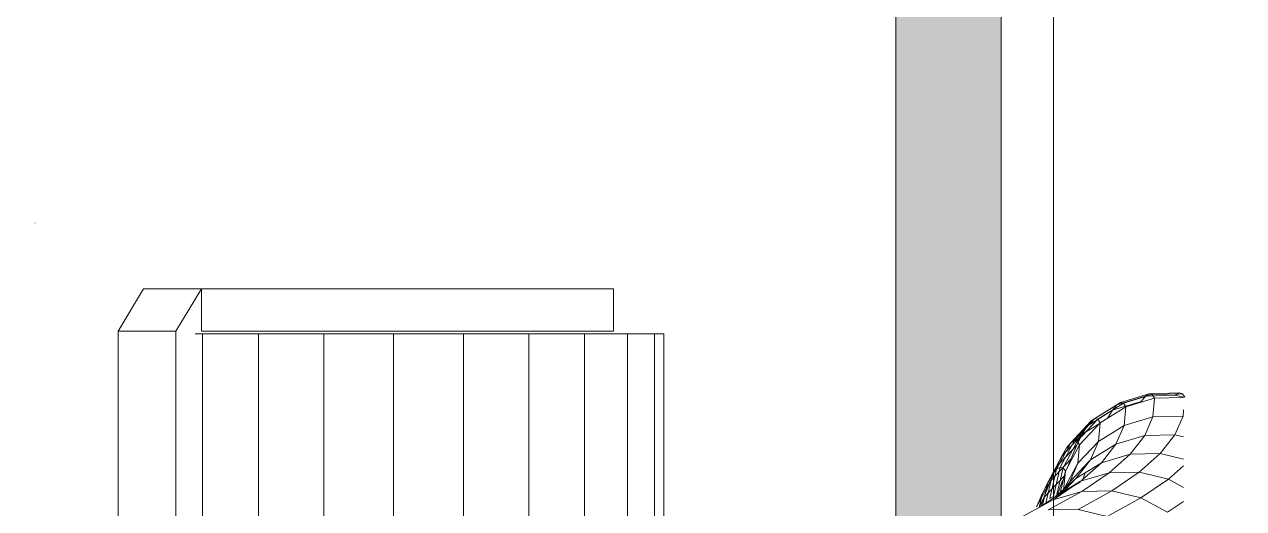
# Model space of a CAD drawing. Header units: millimetres. Extents: x -18512 to 101824, y -95768 to 52898.
# Drawn here: x 61783 to 61899, y -77010.1 to -76964.1 of the extents above; entities that cross this region are included whole.
import ezdxf

# ---------------------------------------------------------------- set-up
doc = ezdxf.new("R2010")
doc.units = ezdxf.units.MM
doc.header["$LTSCALE"] = 25
doc.layers.get('0').update_dxf_attribs({"color": 254, "lineweight": 0})
doc.layers.add('HAT', color=8, linetype='Continuous')
doc.layers.add('I-FLR-TILE', color=253, linetype='Continuous', lineweight=9)
doc.layers.add('xref-first floor frm cunsult$0$G-IMPT', color=8, linetype='Continuous', lineweight=9)

# ---------------------------------------------------------------- blocks, each defined once
blk = doc.blocks.new('xref-first floor frm cunsult$0$rainshower - rain shower_dwg_Group_7-6994170-FIRST FLOOR PLAN')
at = {"layer": 'xref-first floor frm cunsult$0$G-IMPT'}
for p, q in [((0.01, 114.14), (0, 114.14)), ((0.04, 113.13), (0, 113.13)), ((10.29, 105.22), (6.29, 102.79)), ((10.29, 105.22), (60.29, 105.22)), ((10.29, 105.22), (10.29, 99.72)), ((6.29, 97.29), (6.29, 102.79)), ((6.29, 97.29), (10.29, 99.72)), ((10.29, 99.72), (60.29, 99.72)), ((10.54, 97.18), (10.54, 97.89)), ((10.54, 97.18), (10.54, 97.89)), ((6.29, 97.29), (6.29, 58.08)), ((6.29, 97.29), (10.29, 97.29)), ((6.29, 58.08), (6.29, 97.29)), ((10.29, 58.08), (10.29, 97.29)), ((10.29, 58.08), (10.29, 97.29)), ((10.54, 97.18), (10.54, 91.85)), ((10.54, 97.18), (61.79, 97.18)), ((10.54, 91.85), (10.54, 97.18)), ((61.79, 97.18), (10.54, 97.18)), ((10.54, 85.65), (10.54, 91.85)), ((10.54, 91.85), (61.79, 91.85)), ((10.54, 85.65), (10.54, 91.85)), ((61.79, 91.85), (10.54, 91.85)), ((10.54, 85.65), (10.54, 79)), ((10.54, 85.65), (61.79, 85.65)), ((10.54, 79), (10.54, 85.65)), ((61.79, 85.65), (10.54, 85.65)), ((10.54, 72.34), (10.54, 79)), ((61.79, 79), (10.54, 79)), ((10.54, 72.34), (10.54, 79)), ((61.79, 79), (10.54, 79)), ((10.54, 72.34), (10.54, 66.14)), ((10.54, 72.34), (61.79, 72.34)), ((61.79, 72.34), (10.54, 72.34)), ((10.54, 66.14), (10.54, 60.82)), ((61.79, 66.14), (10.54, 66.14)), ((61.79, 66.14), (10.54, 66.14)), ((10.54, 60.82), (10.54, 56.73)), ((59.14, 60.82), (10.54, 60.82)), ((10.54, 56.73), (10.54, 60.82)), ((59.14, 60.82), (10.54, 60.82)), ((10.29, 58.08), (6.29, 58.08)), ((6.29, 58.08), (10.29, 58.08)), ((10.54, 56.73), (10.54, 54.16)), ((10.54, 56.73), (54.53, 56.73)), ((54.53, 56.73), (10.54, 56.73)), ((10.54, 54.16), (10.54, 53.28)), ((10.54, 54.16), (51.09, 54.16)), ((51.09, 54.16), (10.54, 54.16)), ((10.54, 53.28), (50.65, 53.28)), ((50.65, 53.28), (10.54, 53.28))]:
    blk.add_line(p, q, dxfattribs=at)
at = {"layer": 'xref-first floor frm cunsult$0$G-IMPT', "flags": 128}
for points in [[(10.29, 99.72), (6.29, 97.29), (6.29, 102.79), (10.29, 105.22), (10.29, 99.72)], [(60.29, 99.72), (60.29, 105.22), (10.29, 105.22)], [(60.29, 97.89), (60.29, 99.72), (10.29, 99.72)], [(10.54, 60.82), (10.54, 66.14), (10.54, 72.34)], [(10.54, 53.28), (10.54, 54.16), (10.54, 56.73)]]:
    blk.add_lwpolyline(points, dxfattribs=at)
blk = doc.blocks.new('xref-first floor frm cunsult$0$rainshower - rain shower_dwg_Group_8-6994175-FIRST FLOOR PLAN')
at = {"layer": 'xref-first floor frm cunsult$0$G-IMPT'}
for p, q in [((26.35, 22.35), (28.1, 25.55)), ((23.22, 22.05), (25.72, 23.37)), ((24.09, 21.31), (26.13, 23.24)), ((24.54, 22.61), (27.02, 23.93)), ((26.13, 23.24), (24.54, 22.61)), ((24.69, 22.87), (25.72, 23.37)), ((26.88, 23.37), (24.69, 22.87)), ((27.02, 23.93), (25.72, 23.37)), ((25.72, 23.37), (27.08, 23.69)), ((26.07, 22.18), (27.02, 23.58)), ((26.07, 22.18), (27.02, 23.58)), ((26.13, 23.24), (27.13, 23.77)), ((27.01, 23.56), (26.13, 23.24)), ((21.41, 21.08), (23.93, 22.42)), ((22.18, 21.53), (24.69, 22.87)), ((22.49, 20.68), (24.54, 22.61)), ((24.54, 22.61), (23.22, 22.05)), ((23.23, 21.69), (26.02, 22.34)), ((26.08, 22.07), (23.29, 21.42)), ((23.44, 22.03), (26.23, 22.67)), ((23.93, 22.42), (23.44, 22.03)), ((26.66, 23.05), (23.93, 22.42)), ((24.69, 22.87), (23.93, 22.42)), ((24.31, 20.2), (26.07, 22.18)), ((24.58, 19.76), (26.35, 22.35)), ((26.35, 22.35), (24.58, 19.76)), ((24.58, 19.76), (26.07, 22.18)), ((24.58, 19.76), (26.07, 22.18)), ((25.54, 19.62), (27.31, 22.83)), ((25.54, 19.62), (26.35, 22.35)), ((26.02, 22.34), (26.23, 22.67)), ((26.02, 22.34), (26.23, 22.67)), ((19.33, 19.13), (21.41, 21.08)), ((20.1, 19.59), (22.18, 21.53)), ((20.7, 20.34), (23.23, 21.69)), ((20.77, 20.06), (23.29, 21.42)), ((20.92, 20.68), (23.44, 22.03)), ((21.41, 21.08), (20.92, 20.68)), ((21.1, 19.84), (23.62, 21.2)), ((21.16, 20.11), (23.22, 22.05)), ((22.18, 21.53), (21.41, 21.08)), ((22.18, 21.53), (23.22, 22.05)), ((23.09, 20.92), (22.49, 20.68)), ((23.09, 20.92), (22.49, 20.68)), ((22.86, 20.01), (25.38, 21.37)), ((23.23, 21.69), (23.44, 22.03)), ((23.23, 21.69), (23.29, 21.42)), ((23.62, 21.2), (23.29, 21.42)), ((23.62, 21.2), (25.94, 21.75)), ((25.38, 21.37), (23.62, 21.2)), ((25.92, 21.72), (24.31, 20.2)), ((24.51, 21.46), (25.97, 21.99)), ((24.62, 19.76), (25.97, 21.99)), ((26.03, 21.88), (24.63, 20.78)), ((24.63, 20.78), (25.66, 21.34)), ((18.61, 18.39), (20.7, 20.34)), ((18.68, 18.1), (20.77, 20.06)), ((18.83, 18.73), (20.92, 20.68)), ((19.01, 17.88), (21.1, 19.84)), ((20.1, 19.59), (21.16, 20.11)), ((20.7, 20.34), (20.92, 20.68)), ((20.7, 20.34), (20.77, 20.06)), ((21.1, 19.84), (20.77, 20.06)), ((20.78, 18.05), (22.86, 20.01)), ((22.86, 20.01), (21.1, 19.84)), ((22.49, 20.68), (21.16, 20.11)), ((22.55, 18.82), (24.31, 20.2)), ((22.66, 18.92), (24.63, 20.78)), ((24.31, 20.2), (22.82, 17.77)), ((22.86, 20.01), (24.63, 20.78)), ((24.58, 19.76), (23.78, 17.02)), ((25.48, 16.77), (27.25, 19.99)), ((18.83, 18.73), (17.32, 16.3)), ((19.33, 19.13), (17.82, 16.7)), ((18.61, 18.39), (18.83, 18.73)), ((19.33, 19.13), (18.83, 18.73)), ((19.04, 17.88), (20.1, 19.59)), ((19.33, 19.13), (20.1, 19.59)), ((20.78, 18.05), (22.55, 18.82)), ((21.05, 16.39), (22.55, 18.82)), ((24.51, 19.67), (22.82, 17.77)), ((23.77, 19.32), (24.4, 19.55)), ((24.4, 19.55), (23.77, 19.32)), ((23.78, 17.02), (25.54, 19.62)), ((25.48, 16.77), (25.54, 19.62)), ((17.1, 15.95), (18.61, 18.39)), ((17.16, 15.67), (18.68, 18.1)), ((17.51, 15.44), (19.01, 17.88)), ((18.68, 18.1), (18.61, 18.39)), ((19.01, 17.88), (18.68, 18.1)), ((19.01, 17.88), (20.78, 18.05)), ((19.28, 15.61), (20.78, 18.05)), ((21.05, 16.39), (22.82, 17.77)), ((22.82, 17.77), (22.01, 15.03)), ((16.49, 13.56), (17.32, 16.3)), ((17.82, 16.7), (16.99, 13.97)), ((17.1, 15.95), (17.32, 16.3)), ((17.82, 16.7), (17.32, 16.3)), ((18.55, 17.14), (17.82, 16.7)), ((19.28, 15.61), (21.05, 16.39)), ((20.24, 13.64), (21.05, 16.39)), ((23.78, 17.02), (22.01, 15.03)), ((23.71, 14.17), (23.78, 17.02)), ((23.71, 14.17), (25.48, 16.77)), ((23.71, 14.17), (25.48, 16.77)), ((26.16, 14), (25.48, 16.77)), ((26.16, 14), (27.93, 17.22)), ((16.27, 13.21), (17.1, 15.95)), ((16.34, 12.92), (17.16, 15.67)), ((16.68, 12.7), (17.51, 15.44)), ((17.16, 15.67), (17.1, 15.95)), ((17.51, 15.44), (17.16, 15.67)), ((17.51, 15.44), (19.28, 15.61)), ((18.46, 12.87), (19.28, 15.61)), ((16.99, 13.97), (16.49, 13.56)), ((20.24, 13.64), (22.01, 15.03)), ((21.94, 12.17), (22.01, 15.03)), ((22.01, 15.03), (21.94, 12.17)), ((21.94, 12.17), (23.71, 14.17)), ((24.38, 11.39), (23.71, 14.17)), ((24.38, 11.39), (26.16, 14)), ((27.53, 11.49), (26.16, 14)), ((16.18, 10.35), (16.27, 13.21)), ((16.25, 10.06), (16.34, 12.92)), ((16.49, 13.56), (16.27, 13.21)), ((16.34, 12.92), (16.27, 13.21)), ((16.68, 12.7), (16.34, 12.92)), ((16.49, 13.56), (16.4, 10.7)), ((16.68, 12.7), (18.46, 12.87)), ((18.38, 10), (18.46, 12.87)), ((18.46, 12.87), (20.24, 13.64)), ((20.24, 13.64), (20.16, 10.78)), ((16.6, 9.94), (16.68, 12.7)), ((21.94, 12.17), (20.16, 10.78)), ((22.47, 9.94), (21.94, 12.17)), ((22.47, 9.94), (21.94, 12.17)), ((16.4, 10.7), (16.18, 10.35)), ((16.58, 9.94), (16.4, 10.7)), ((16.4, 10.7), (16.58, 9.94)), ((18.38, 10), (20.16, 10.78)), ((18.38, 10), (20.16, 10.78)), ((20.16, 10.78), (20.36, 9.94)), ((20.16, 10.78), (20.36, 9.94)), ((23.1, 9.94), (24.38, 11.39)), ((23.1, 9.94), (24.38, 11.39)), ((25.17, 9.94), (24.38, 11.39)), ((24.38, 11.39), (25.17, 9.94)), ((26.49, 9.94), (27.53, 11.49)), ((26.49, 9.94), (27.53, 11.49)), ((16.25, 10.06), (16.18, 10.35)), ((16.25, 10.06), (16.18, 10.35)), ((16.59, 9.83), (16.25, 10.06)), ((17.79, 9.94), (18.38, 10)), ((17.79, 9.94), (18.38, 10))]:
    blk.add_line(p, q, dxfattribs=at)
at = {"layer": 'xref-first floor frm cunsult$0$G-IMPT', "flags": 128}
for points in [[(26.16, 14), (25.48, 16.77), (27.25, 19.99), (27.93, 17.22), (29.69, 21.05), (31.08, 18.55), (32.84, 22.99), (34.83, 20.94), (36.58, 25.99)], [(25.54, 19.62), (26.35, 22.35), (28.1, 25.55)], [(27.02, 23.93), (25.72, 23.37), (23.22, 22.05), (22.18, 21.53), (24.69, 22.87), (23.93, 22.42), (21.41, 21.08), (20.92, 20.68), (18.83, 18.73), (18.61, 18.39)], [(18.83, 18.73), (19.33, 19.13), (21.41, 21.08), (22.18, 21.53), (20.1, 19.59), (21.16, 20.11), (23.22, 22.05), (24.54, 22.61), (27.02, 23.93)], [(21.16, 20.11), (22.49, 20.68), (24.54, 22.61), (26.13, 23.24), (27.13, 23.77)], [(27.01, 23.56), (26.13, 23.24), (24.09, 21.31)], [(26.88, 23.37), (24.69, 22.87), (25.72, 23.37), (27.08, 23.69)], [(22.86, 20.01), (25.38, 21.37), (23.62, 21.2), (21.1, 19.84), (20.77, 20.06), (23.29, 21.42), (23.23, 21.69), (20.7, 20.34), (20.92, 20.68), (23.44, 22.03), (23.93, 22.42), (26.66, 23.05)], [(26.23, 22.67), (23.44, 22.03), (23.23, 21.69), (26.02, 22.34)], [(26.08, 22.07), (23.29, 21.42), (23.62, 21.2), (25.94, 21.75)], [(26.07, 22.18), (24.31, 20.2), (25.92, 21.72)], [(25.48, 16.77), (25.54, 19.62), (27.31, 22.83), (27.25, 19.99)], [(26.03, 21.88), (24.63, 20.78), (22.66, 18.92)], [(25.66, 21.34), (24.63, 20.78), (22.86, 20.01)], [(24.51, 21.46), (25.97, 21.99), (24.62, 19.76)], [(18.61, 18.39), (20.7, 20.34), (20.77, 20.06), (18.68, 18.1), (19.01, 17.88), (21.1, 19.84), (22.86, 20.01), (20.78, 18.05)], [(22.55, 18.82), (24.31, 20.2), (22.82, 17.77), (24.51, 19.67)], [(24.58, 19.76), (23.78, 17.02), (25.54, 19.62)], [(21.94, 12.17), (20.16, 10.78), (20.24, 13.64), (18.46, 12.87), (19.28, 15.61), (17.51, 15.44), (16.68, 12.7), (16.34, 12.92), (17.16, 15.67), (17.1, 15.95), (16.27, 13.21), (16.49, 13.56), (17.32, 16.3), (17.82, 16.7), (19.33, 19.13), (20.1, 19.59), (19.04, 17.88)], [(18.83, 18.73), (17.32, 16.3), (17.1, 15.95), (18.61, 18.39), (18.68, 18.1), (17.16, 15.67), (17.51, 15.44), (19.01, 17.88), (20.78, 18.05), (19.28, 15.61)], [(20.78, 18.05), (22.55, 18.82), (21.05, 16.39), (22.82, 17.77), (22.01, 15.03)], [(27.53, 11.49), (26.16, 14), (27.93, 17.22), (29.31, 14.72), (31.08, 18.55)], [(18.55, 17.14), (17.82, 16.7), (16.99, 13.97), (16.49, 13.56), (16.4, 10.7), (16.18, 10.35), (16.27, 13.21), (16.34, 12.92), (16.25, 10.06), (16.59, 9.83)], [(19.28, 15.61), (21.05, 16.39), (20.24, 13.64), (22.01, 15.03)], [(22.01, 15.03), (23.78, 17.02), (23.71, 14.17)], [(21.94, 12.17), (23.71, 14.17), (24.38, 11.39), (26.16, 14)], [(16.6, 9.94), (16.68, 12.7), (18.46, 12.87), (18.38, 10)]]:
    blk.add_lwpolyline(points, dxfattribs=at)
blk.add_blockref('xref-first floor frm cunsult$0$rainshower - rain shower_dwg_Group_7-6994170-FIRST FLOOR PLAN', (0, 6.14))
blk = doc.blocks.new('xref-first floor frm cunsult$0$rainshower - rain shower_dwg_Group_2-6994176-FIRST FLOOR PLAN')
blk.add_blockref('xref-first floor frm cunsult$0$rainshower - rain shower_dwg_Group_8-6994175-FIRST FLOOR PLAN', (9.72, -6.14))
blk = doc.blocks.new('xref-first floor frm cunsult$0$rainshower - rain shower_dwg_Grohe_Rainshower_210-6994177-FIRST FLOOR PLAN')
at = {"rotation": 180}
blk.add_blockref('xref-first floor frm cunsult$0$rainshower - rain shower_dwg_Group_2-6994176-FIRST FLOOR PLAN', (330.75, -10.15), dxfattribs=at)
blk = doc.blocks.new('xref-first floor frm cunsult$0$rainshower - rain shower_dwg-6994168-FIRST FLOOR PLAN')
blk.add_blockref('xref-first floor frm cunsult$0$rainshower - rain shower_dwg_Grohe_Rainshower_210-6994177-FIRST FLOOR PLAN', (-2603.95, 2352.83))
blk = doc.blocks.new('xref-first floor frm cunsult$0$rainshower - rainshower-7292985-FIRST FLOOR PLAN')
at = {"rotation": 180}
blk.add_blockref('xref-first floor frm cunsult$0$rainshower - rain shower_dwg-6994168-FIRST FLOOR PLAN', (-2451.92, 2398.88), dxfattribs=at)
blk = doc.blocks.new('A$C6F726D13')
at = {"color": 252, "lineweight": 5, "rotation": 90}
blk.add_blockref('xref-first floor frm cunsult$0$rainshower - rainshower-7292985-FIRST FLOOR PLAN', (-3369.83, -11574.92), dxfattribs=at)

msp = doc.modelspace()

# ---------------------------------------------------------------- hatches: boundary and pattern name
at = {"layer": 'HAT'}
h = msp.add_hatch(dxfattribs=at)
h.set_pattern_fill('AR-SAND', color=256, scale=0.1, style=0)
h.set_pattern_definition([(37.5, (59229.075, -128347.3092), (-0.16000313, 4.89413237), [0, -3.8608, 0, -4.318, 0, -4.1275]), (7.5, (59229.075, -128347.309), (4.4952328, 7.168251), [0, -2.0828, 0, -3.4798, 0, -1.3335]), (327.5, (59225.951, -128347.3092), (7.9099237, 0.01437185), [0, -1.27, 0, -4.572, 0, -5.969]), (317.5, (59225.951, -128347.309), (7.6355645, 2.2292932), [0, -0.635, 0, -2.9972, 0, -3.429])])
h.paths.add_polyline_path([(61875.94, -77397.62), (61875.94, -76632.62), (61865.94, -76642.62), (61865.94, -77397.62)])

# ---------------------------------------------------------------- linework, layer by layer
at = {"layer": 'I-FLR-TILE', "lineweight": 13}
for points in [[(61900.94, -77372.62), (61900.94, -76607.62), (61880.94, -76627.62), (61880.94, -77392.62)], [(61880.94, -77392.62), (61880.94, -76627.62), (61875.94, -76632.62), (61875.94, -77397.62)], [(61875.94, -77397.62), (61875.94, -76632.62), (61865.94, -76642.62), (61865.94, -77397.62)]]:
    msp.add_lwpolyline(points, close=True, dxfattribs=at)

# ---------------------------------------------------------------- block references
at = {"color": 252, "xscale": -1, "rotation": 180}
msp.add_blockref('A$C6F726D13', (65323.15, -88726.88), dxfattribs=at)

doc.saveas('drawing.dxf')
